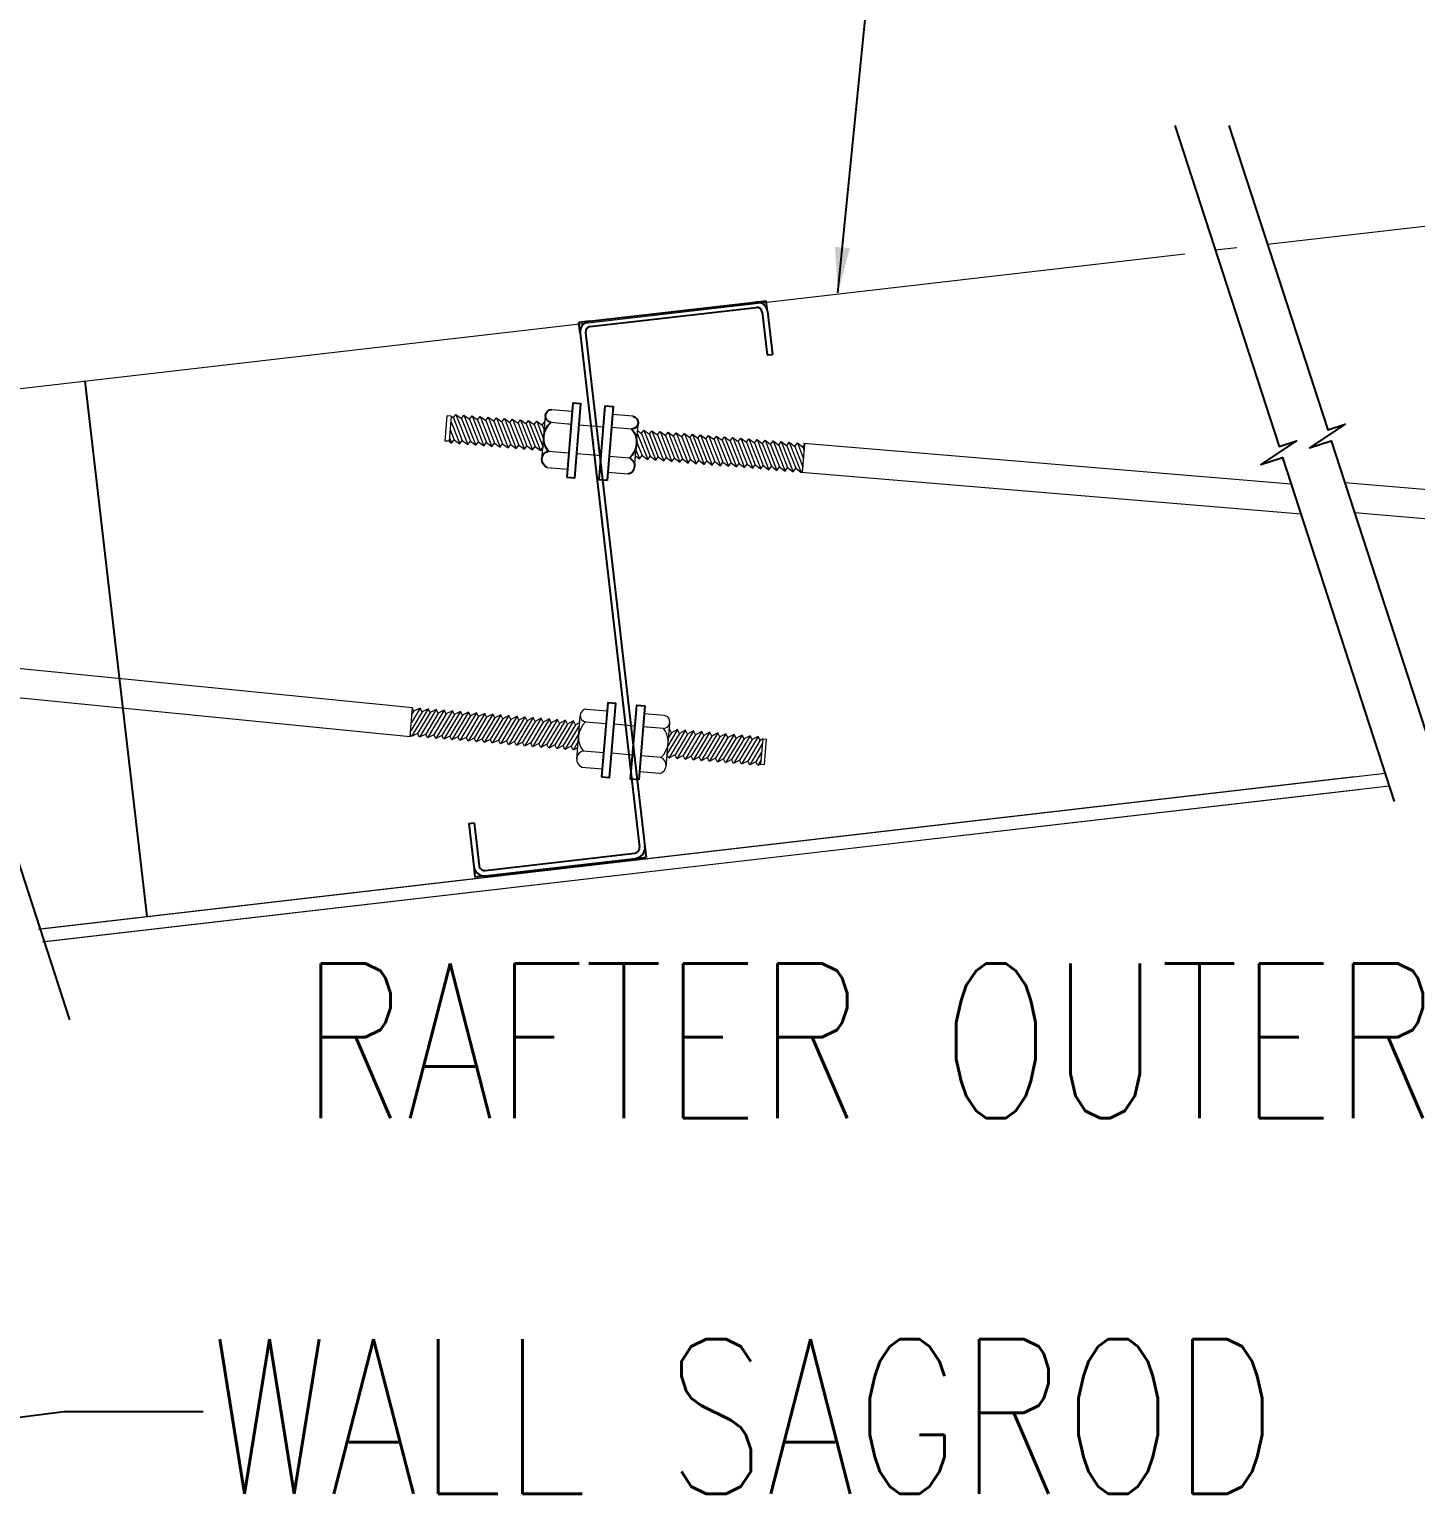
# Model space of a CAD drawing. Header units: millimetres. Extents: x 591978 to 1200763, y 19941 to 205918.
# Drawn here: x 748878 to 755723, y 135035 to 142262 of the extents above; entities that cross this region are included whole.
import ezdxf
from ezdxf.lldxf.tags import DXFTag

# ---------------------------------------------------------------- set-up
doc = ezdxf.new("R2010")
doc.units = ezdxf.units.MM
doc.header["$LTSCALE"] = 790
doc.header["$MEASUREMENT"] = 0
doc.linetypes.add('HIDDEN', pattern=[0.375, 0.25, -0.125])
for name, color, linetype in [('DIM', 2, 'Continuous'), ('STEEL', 4, 'Continuous'), ('text', 6, 'Continuous')]:
    doc.layers.add(name, color=color, linetype=linetype)
doc.layers.add('WEB', color=1, linetype='Continuous', lineweight=15)
doc.styles.add('ROMANS', font='romans.shx')
doc.styles.add('T02', font='SIMPLEX.SHX', dxfattribs={"width": 0.8})
tags = doc.linetypes.add('DASHED2', pattern=[0.375, 0.25, -0.125]).pattern_tags.tags
tags[6:7] = [DXFTag(74, 4), DXFTag(75, 0), DXFTag(340, '0'), DXFTag(46, 1.0), DXFTag(50, 0.0), DXFTag(44, 0.0), DXFTag(45, 0.0)]
tags[4:5] = [DXFTag(74, 4), DXFTag(75, 0), DXFTag(340, '0'), DXFTag(46, 1.0), DXFTag(50, 0.0), DXFTag(44, 0.0), DXFTag(45, 0.0)]
doc.dimstyles.new('DIM-150', dxfattribs={"dimscale": 150, "dimtxt": 2, "dimasz": 1.5, "dimexe": 0.5, "dimexo": 0.5, "dimgap": 0.5, "dimtad": 1, "dimdec": 0, "dimzin": 0, "dimdsep": 46, "dimtxsty": 'T02', "dimcen": 1, "dimclrd": 3, "dimclre": 3, "dimclrt": 2, "dimadec": 0, "dimazin": 0, "dimtfac": 1, "dimtdec": 0, "dimtmove": 2, "dimatfit": 3, "dimfxl": 1, "dimtolj": 1, "dimtzin": 0, "dimlwd": -1, "dimlwe": -1, "dimarcsym": 0})

# ---------------------------------------------------------------- blocks, each defined once
blk = doc.blocks.new('DWW')
at = {"layer": 'STEEL', "color": 8, "linetype": 'HIDDEN', "ltscale": 0.05}
for p, q in [((2, 127.14), (-2, 127.14)), ((-2, 123.14), (-2, 127.14)), ((58, 127.14), (62, 127.14)), ((62, 123.14), (62, 127.14)), ((-70, -68.86), (-70, -72.86)), ((0, -68.86), (0, -72.86)), ((-66, -72.86), (-70, -72.86)), ((-4, -72.86), (0, -72.86))]:
    blk.add_line(p, q, dxfattribs=at)
at = {"layer": 'STEEL', "color": 20}
for p, q in [((58, 127.14), (2, 127.14)), ((58, 125.14), (2, 125.14)), ((-2, -68.86), (-2, 123.14)), ((0, -68.86), (0, 123.14)), ((60, 107.14), (60, 123.14)), ((62, 107.14), (62, 123.14)), ((62, 107.14), (60, 107.14)), ((-70, -68.86), (-70, -52.86)), ((-68, -52.86), (-70, -52.86)), ((-68, -68.86), (-68, -52.86)), ((-4, -70.86), (-66, -70.86)), ((-4, -72.86), (-66, -72.86))]:
    blk.add_line(p, q, dxfattribs=at)
for centre, radius, start, end in [((2, 123.14), 4, 90, 180), ((2, 123.14), 2, 90, 180), ((58, 123.14), 4, 0, 90), ((58, 123.14), 2, 0, 90), ((-66, -68.86), 4, 180, 270), ((-66, -68.86), 2, 180, 270), ((-4, -68.86), 2, 270, 0), ((-4, -68.86), 4, 270, 0)]:
    blk.add_arc(centre, radius, start, end, dxfattribs=at)
blk = doc.blocks.new('PURLIN')
at = {"color": 2}
blk.add_blockref('DWW', (274100.12, 569500.08), dxfattribs=at)
blk = doc.blocks.new('ERGGRWFG')
at = {"color": 0, "lineweight": 13}
for p, q in [((-11792, 2410), (-7908, 3192)), ((-11842, 2160), (-7861, 2961)), ((-16001, 1610), (-12224, 2370)), ((-15954, 1379), (-12275, 2120))]:
    blk.add_line(p, q, dxfattribs=at)
at = {"color": 2}
for points in [[(-6293, 3076), (-6229, 3089), (-6348, 3679), (-6412, 3666)], [(-5971, 3141), (-6035, 3128), (-6154, 3718), (-6090, 3731)], [(-17375, 893), (-17439, 880), (-17558, 1470), (-17493, 1483)], [(-17760, 815), (-17696, 828), (-17815, 1418), (-17879, 1405)]]:
    blk.add_lwpolyline(points, close=True, dxfattribs=at)
at = {"layer": 'STEEL', "lineweight": 13}
for p, q in [((-5915, 3699), (-6077, 3667)), ((-5461, 3684), (-5501, 3646)), ((-5437, 3659), (-5461, 3684)), ((-5396, 3697), (-5437, 3659)), ((-5373, 3672), (-5396, 3697)), ((-5332, 3710), (-5373, 3672)), ((-5308, 3685), (-5332, 3710)), ((-5268, 3723), (-5308, 3685)), ((-5244, 3698), (-5268, 3723)), ((-5203, 3736), (-5244, 3698)), ((-5179, 3711), (-5203, 3736)), ((-5139, 3749), (-5179, 3711)), ((-5115, 3724), (-5139, 3749)), ((-5099, 3739), (-5115, 3724)), ((-5099, 3739), (-5067, 3745)), ((-5099, 3739), (-5059, 3539)), ((-5027, 3545), (-5067, 3745)), ((-6561, 3570), (-6399, 3602)), ((-6306, 3140), (-6399, 3602)), ((-5984, 3205), (-6077, 3667)), ((-5894, 3597), (-6056, 3564)), ((-6020, 3572), (-6056, 3564)), ((-5788, 3305), (-5857, 3651)), ((-5823, 3581), (-5847, 3606)), ((-5782, 3619), (-5823, 3581)), ((-5759, 3594), (-5782, 3619)), ((-5718, 3632), (-5759, 3594)), ((-5694, 3607), (-5718, 3632)), ((-5654, 3645), (-5694, 3607)), ((-5630, 3620), (-5654, 3645)), ((-5589, 3658), (-5630, 3620)), ((-5566, 3633), (-5589, 3658)), ((-5525, 3671), (-5566, 3633)), ((-5501, 3646), (-5525, 3671)), ((-6636, 3448), (-6676, 3409)), ((-6612, 3422), (-6636, 3448)), ((-6584, 3449), (-6612, 3422)), ((-6525, 3156), (-6595, 3503)), ((-6540, 3467), (-6378, 3499)), ((-6120, 3551), (-6314, 3512)), ((-5616, 3443), (-5657, 3405)), ((-5592, 3418), (-5616, 3443)), ((-5552, 3456), (-5592, 3418)), ((-5528, 3431), (-5552, 3456)), ((-5487, 3469), (-5528, 3431)), ((-5463, 3444), (-5487, 3469)), ((-5423, 3482), (-5463, 3444)), ((-5399, 3457), (-5423, 3482)), ((-5359, 3495), (-5399, 3457)), ((-5335, 3469), (-5359, 3495)), ((-5294, 3508), (-5335, 3469)), ((-5270, 3482), (-5294, 3508)), ((-5230, 3521), (-5270, 3482)), ((-5206, 3495), (-5230, 3521)), ((-5166, 3534), (-5206, 3495)), ((-5142, 3508), (-5166, 3534)), ((-5101, 3547), (-5142, 3508)), ((-5077, 3521), (-5101, 3547)), ((-5059, 3539), (-5077, 3521)), ((-5059, 3539), (-5027, 3545)), ((-7215, 3331), (-7256, 3293)), ((-7191, 3306), (-7215, 3331)), ((-7151, 3344), (-7191, 3306)), ((-7127, 3319), (-7151, 3344)), ((-7086, 3357), (-7127, 3319)), ((-7062, 3332), (-7086, 3357)), ((-7022, 3370), (-7062, 3332)), ((-6998, 3345), (-7022, 3370)), ((-6958, 3383), (-6998, 3345)), ((-6934, 3358), (-6958, 3383)), ((-6893, 3396), (-6934, 3358)), ((-6869, 3371), (-6893, 3396)), ((-6829, 3409), (-6869, 3371)), ((-6805, 3384), (-6829, 3409)), ((-6765, 3422), (-6805, 3384)), ((-6741, 3397), (-6765, 3422)), ((-6700, 3435), (-6741, 3397)), ((-6676, 3409), (-6700, 3435)), ((-6074, 3321), (-6268, 3282)), ((-5848, 3366), (-6010, 3334)), ((-5973, 3341), (-6010, 3334)), ((-5785, 3379), (-5809, 3404)), ((-5745, 3417), (-5785, 3379)), ((-5721, 3392), (-5745, 3417)), ((-5680, 3430), (-5721, 3392)), ((-5657, 3405), (-5680, 3430)), ((-7858, 3202), (-7899, 3163)), ((-7835, 3176), (-7858, 3202)), ((-7794, 3215), (-7835, 3176)), ((-7770, 3189), (-7794, 3215)), ((-7730, 3227), (-7770, 3189)), ((-7706, 3202), (-7730, 3227)), ((-7665, 3240), (-7706, 3202)), ((-7642, 3215), (-7665, 3240)), ((-7601, 3253), (-7642, 3215)), ((-7577, 3228), (-7601, 3253)), ((-7537, 3266), (-7577, 3228)), ((-7513, 3241), (-7537, 3266)), ((-7472, 3279), (-7513, 3241)), ((-7449, 3254), (-7472, 3279)), ((-7408, 3292), (-7449, 3254)), ((-7384, 3267), (-7408, 3292)), ((-7344, 3305), (-7384, 3267)), ((-7320, 3280), (-7344, 3305)), ((-7279, 3318), (-7320, 3280)), ((-7256, 3293), (-7279, 3318)), ((-6791, 3206), (-6832, 3168)), ((-6767, 3181), (-6791, 3206)), ((-6727, 3219), (-6767, 3181)), ((-6703, 3194), (-6727, 3219)), ((-6662, 3232), (-6703, 3194)), ((-6639, 3207), (-6662, 3232)), ((-6598, 3245), (-6639, 3207)), ((-6574, 3220), (-6598, 3245)), ((-6544, 3249), (-6574, 3220)), ((-6493, 3236), (-6332, 3269)), ((-5822, 3238), (-5984, 3205)), ((-7871, 2959), (-7918, 3190)), ((-7899, 3163), (-7916, 3182)), ((-7370, 3090), (-7411, 3052)), ((-7346, 3065), (-7370, 3090)), ((-7306, 3103), (-7346, 3065)), ((-7282, 3078), (-7306, 3103)), ((-7242, 3116), (-7282, 3078)), ((-7218, 3090), (-7242, 3116)), ((-7177, 3129), (-7218, 3090)), ((-7153, 3103), (-7177, 3129)), ((-7113, 3142), (-7153, 3103)), ((-7089, 3116), (-7113, 3142)), ((-7089, 3116), (-7092, 3119)), ((-7049, 3155), (-7089, 3116)), ((-7025, 3129), (-7049, 3155)), ((-6984, 3168), (-7025, 3129)), ((-6960, 3142), (-6984, 3168)), ((-6920, 3180), (-6960, 3142)), ((-6896, 3155), (-6920, 3180)), ((-6855, 3193), (-6896, 3155)), ((-6832, 3168), (-6855, 3193)), ((-6468, 3108), (-6306, 3140)), ((-7861, 2961), (-7875, 2975)), ((-7821, 2999), (-7861, 2961)), ((-7797, 2974), (-7821, 2999)), ((-7756, 3012), (-7797, 2974)), ((-7733, 2987), (-7756, 3012)), ((-7692, 3025), (-7733, 2987)), ((-7668, 3000), (-7692, 3025)), ((-7668, 3000), (-7671, 3003)), ((-7628, 3038), (-7668, 3000)), ((-7604, 3013), (-7628, 3038)), ((-7563, 3051), (-7604, 3013)), ((-7540, 3026), (-7563, 3051)), ((-7499, 3064), (-7540, 3026)), ((-7475, 3039), (-7499, 3064)), ((-7435, 3077), (-7475, 3039)), ((-7411, 3052), (-7435, 3077)), ((-16314, 1517), (-16302, 1549)), ((-16302, 1549), (-16249, 1530)), ((-16249, 1530), (-16237, 1562)), ((-16237, 1562), (-16185, 1543)), ((-16185, 1543), (-16173, 1575)), ((-16173, 1575), (-16121, 1555)), ((-16121, 1555), (-16109, 1588)), ((-16109, 1588), (-16056, 1568)), ((-16056, 1568), (-16044, 1601)), ((-16044, 1601), (-15992, 1581)), ((-15992, 1581), (-15980, 1614)), ((-15980, 1614), (-15928, 1594)), ((-15928, 1594), (-15919, 1618)), ((-17319, 1451), (-17481, 1419)), ((-16893, 1400), (-16881, 1433)), ((-16881, 1433), (-16829, 1413)), ((-16829, 1413), (-16816, 1445)), ((-16816, 1445), (-16764, 1426)), ((-16764, 1426), (-16752, 1458)), ((-16752, 1458), (-16700, 1439)), ((-16700, 1439), (-16688, 1471)), ((-16688, 1471), (-16635, 1452)), ((-16635, 1452), (-16623, 1484)), ((-16623, 1484), (-16571, 1465)), ((-16571, 1465), (-16559, 1497)), ((-16559, 1497), (-16507, 1478)), ((-16507, 1478), (-16495, 1510)), ((-16495, 1510), (-16442, 1491)), ((-16442, 1491), (-16430, 1523)), ((-16430, 1523), (-16378, 1504)), ((-16378, 1504), (-16366, 1536)), ((-16366, 1536), (-16314, 1517)), ((-18028, 1308), (-17866, 1341)), ((-17773, 879), (-17866, 1341)), ((-17388, 957), (-17481, 1419)), ((-17298, 1348), (-17460, 1316)), ((-17191, 1056), (-17261, 1403)), ((-17250, 1349), (-17215, 1335)), ((-17215, 1335), (-17202, 1368)), ((-17202, 1368), (-17150, 1348)), ((-17150, 1348), (-17138, 1381)), ((-17138, 1381), (-17086, 1361)), ((-17086, 1361), (-17074, 1394)), ((-17074, 1394), (-17022, 1374)), ((-17022, 1374), (-17009, 1407)), ((-17009, 1407), (-16957, 1387)), ((-16957, 1387), (-16945, 1420)), ((-16945, 1420), (-16893, 1400)), ((-16463, 1277), (-16451, 1309)), ((-16451, 1309), (-16399, 1289)), ((-16399, 1289), (-16387, 1322)), ((-16387, 1322), (-16335, 1302)), ((-16335, 1302), (-16322, 1335)), ((-16322, 1335), (-16270, 1315)), ((-16270, 1315), (-16258, 1348)), ((-16258, 1348), (-16206, 1328)), ((-16206, 1328), (-16194, 1361)), ((-16194, 1361), (-16142, 1341)), ((-16142, 1341), (-16129, 1374)), ((-16129, 1374), (-16077, 1354)), ((-16077, 1354), (-16065, 1387)), ((-16077, 1354), (-16076, 1358)), ((-16065, 1387), (-16013, 1367)), ((-16013, 1367), (-16001, 1400)), ((-16001, 1400), (-15948, 1380)), ((-15948, 1380), (-15936, 1413)), ((-15936, 1413), (-15884, 1393)), ((-18067, 1164), (-18055, 1196)), ((-17993, 895), (-18062, 1241)), ((-18007, 1206), (-17846, 1238)), ((-17908, 1226), (-17846, 1238)), ((-17781, 1251), (-17524, 1303)), ((-17042, 1160), (-17030, 1192)), ((-17030, 1192), (-16978, 1173)), ((-16978, 1173), (-16966, 1205)), ((-16966, 1205), (-16914, 1186)), ((-16914, 1186), (-16902, 1218)), ((-16902, 1218), (-16849, 1199)), ((-16849, 1199), (-16837, 1231)), ((-16837, 1231), (-16785, 1212)), ((-16785, 1212), (-16773, 1244)), ((-16773, 1244), (-16721, 1225)), ((-16721, 1225), (-16709, 1257)), ((-16709, 1257), (-16656, 1238)), ((-16656, 1238), (-16644, 1270)), ((-16656, 1238), (-16655, 1242)), ((-16644, 1270), (-16592, 1251)), ((-16592, 1251), (-16580, 1283)), ((-16580, 1283), (-16528, 1264)), ((-16528, 1264), (-16515, 1296)), ((-16515, 1296), (-16463, 1277)), ((-18646, 1047), (-18634, 1080)), ((-18634, 1080), (-18582, 1060)), ((-18582, 1060), (-18570, 1093)), ((-18570, 1093), (-18518, 1073)), ((-18518, 1073), (-18505, 1106)), ((-18505, 1106), (-18453, 1086)), ((-18453, 1086), (-18441, 1118)), ((-18441, 1118), (-18389, 1099)), ((-18389, 1099), (-18377, 1131)), ((-18377, 1131), (-18324, 1112)), ((-18324, 1112), (-18312, 1144)), ((-18312, 1144), (-18260, 1125)), ((-18260, 1125), (-18248, 1157)), ((-18248, 1157), (-18196, 1138)), ((-18196, 1138), (-18184, 1170)), ((-18184, 1170), (-18131, 1151)), ((-18131, 1151), (-18119, 1183)), ((-18119, 1183), (-18067, 1164)), ((-17735, 1021), (-17478, 1072)), ((-17252, 1118), (-17414, 1085)), ((-17210, 1149), (-17171, 1134)), ((-17171, 1134), (-17159, 1167)), ((-17159, 1167), (-17107, 1147)), ((-17107, 1147), (-17095, 1179)), ((-17095, 1179), (-17042, 1160)), ((-18796, 1029), (-18827, 1023)), ((-18787, 823), (-18827, 1023)), ((-18796, 1029), (-18755, 829)), ((-18796, 1029), (-18775, 1021)), ((-18775, 1021), (-18763, 1054)), ((-18763, 1054), (-18711, 1034)), ((-18711, 1034), (-18698, 1067)), ((-18698, 1067), (-18646, 1047)), ((-18217, 924), (-18204, 956)), ((-18204, 956), (-18152, 937)), ((-18152, 937), (-18140, 969)), ((-18140, 969), (-18088, 949)), ((-18088, 949), (-18076, 982)), ((-18076, 982), (-18024, 962)), ((-18024, 962), (-18011, 995)), ((-17961, 975), (-17799, 1008)), ((-17861, 995), (-17799, 1008)), ((-17226, 989), (-17388, 957)), ((-18731, 820), (-18719, 852)), ((-18719, 852), (-18667, 833)), ((-18667, 833), (-18655, 865)), ((-18655, 865), (-18603, 846)), ((-18603, 846), (-18591, 878)), ((-18591, 878), (-18538, 859)), ((-18538, 859), (-18526, 891)), ((-18526, 891), (-18474, 872)), ((-18474, 872), (-18462, 904)), ((-18462, 904), (-18410, 885)), ((-18410, 885), (-18398, 917)), ((-18398, 917), (-18345, 898)), ((-18345, 898), (-18333, 930)), ((-18333, 930), (-18281, 911)), ((-18281, 911), (-18269, 943)), ((-18269, 943), (-18217, 924)), ((-17935, 847), (-17773, 879)), ((-18755, 829), (-18787, 823)), ((-18755, 829), (-18731, 820))]:
    blk.add_line(p, q, dxfattribs=at)
at = {"layer": 'STEEL', "color": 8, "lineweight": 13}
for p, q in [((-5461, 3684), (-5528, 3431)), ((-5396, 3697), (-5463, 3444)), ((-5332, 3710), (-5399, 3457)), ((-5308, 3685), (-5359, 3495)), ((-5268, 3723), (-5335, 3469)), ((-5244, 3698), (-5294, 3508)), ((-5203, 3736), (-5270, 3482)), ((-5179, 3711), (-5230, 3521)), ((-5139, 3749), (-5206, 3495)), ((-5115, 3724), (-5166, 3534)), ((-5091, 3700), (-5142, 3508)), ((-5823, 3581), (-5835, 3538)), ((-5782, 3619), (-5821, 3472)), ((-5759, 3594), (-5809, 3404)), ((-5718, 3632), (-5785, 3379)), ((-5694, 3607), (-5745, 3417)), ((-5654, 3645), (-5721, 3392)), ((-5630, 3620), (-5680, 3430)), ((-5589, 3658), (-5657, 3405)), ((-5566, 3633), (-5616, 3443)), ((-5525, 3671), (-5592, 3418)), ((-5501, 3646), (-5552, 3456)), ((-5437, 3659), (-5487, 3469)), ((-5373, 3672), (-5423, 3482)), ((-5078, 3634), (-5101, 3547)), ((-5065, 3569), (-5077, 3521)), ((-6636, 3448), (-6703, 3194)), ((-7215, 3331), (-7282, 3078)), ((-7215, 3331), (-7282, 3078)), ((-7151, 3344), (-7218, 3090)), ((-7127, 3319), (-7177, 3129)), ((-7086, 3357), (-7153, 3103)), ((-7062, 3332), (-7113, 3142)), ((-7022, 3370), (-7089, 3116)), ((-6998, 3345), (-7049, 3155)), ((-6958, 3383), (-7025, 3129)), ((-6934, 3358), (-6984, 3168)), ((-6893, 3396), (-6960, 3142)), ((-6869, 3371), (-6920, 3180)), ((-6829, 3409), (-6896, 3155)), ((-6805, 3384), (-6855, 3193)), ((-6765, 3422), (-6832, 3168)), ((-6741, 3397), (-6791, 3206)), ((-6700, 3435), (-6767, 3181)), ((-6676, 3409), (-6727, 3219)), ((-6612, 3422), (-6662, 3232)), ((-6580, 3428), (-6639, 3207)), ((-6567, 3363), (-6598, 3245)), ((-7858, 3202), (-7893, 3069)), ((-7794, 3215), (-7861, 2961)), ((-7730, 3227), (-7797, 2974)), ((-7706, 3202), (-7756, 3012)), ((-7665, 3240), (-7733, 2987)), ((-7642, 3215), (-7692, 3025)), ((-7601, 3253), (-7668, 3000)), ((-7577, 3228), (-7628, 3038)), ((-7537, 3266), (-7604, 3013)), ((-7513, 3241), (-7563, 3051)), ((-7472, 3279), (-7540, 3026)), ((-7449, 3254), (-7499, 3064)), ((-7408, 3292), (-7475, 3039)), ((-7384, 3267), (-7435, 3077)), ((-7344, 3305), (-7411, 3052)), ((-7320, 3280), (-7370, 3090)), ((-7279, 3318), (-7346, 3065)), ((-7256, 3293), (-7306, 3103)), ((-7191, 3306), (-7242, 3116)), ((-6554, 3297), (-6574, 3220)), ((-7899, 3163), (-7907, 3135)), ((-7835, 3176), (-7880, 3004)), ((-7770, 3189), (-7821, 2999)), ((-16302, 1549), (-16142, 1341)), ((-16237, 1562), (-16077, 1354)), ((-16185, 1543), (-16065, 1387)), ((-16173, 1575), (-16013, 1367)), ((-16121, 1555), (-16001, 1400)), ((-16109, 1588), (-15948, 1380)), ((-16056, 1568), (-15936, 1413)), ((-16044, 1601), (-15884, 1393)), ((-15992, 1581), (-15883, 1440)), ((-15980, 1614), (-15896, 1505)), ((-15928, 1594), (-15909, 1571)), ((-16881, 1433), (-16721, 1225)), ((-16816, 1445), (-16656, 1238)), ((-16764, 1426), (-16644, 1270)), ((-16752, 1458), (-16592, 1251)), ((-16700, 1439), (-16580, 1283)), ((-16688, 1471), (-16528, 1264)), ((-16635, 1452), (-16515, 1296)), ((-16623, 1484), (-16463, 1277)), ((-16623, 1484), (-16463, 1277)), ((-16571, 1465), (-16451, 1309)), ((-16559, 1497), (-16399, 1289)), ((-16507, 1478), (-16387, 1322)), ((-16495, 1510), (-16335, 1302)), ((-16442, 1491), (-16322, 1335)), ((-16430, 1523), (-16270, 1315)), ((-16378, 1504), (-16258, 1348)), ((-16366, 1536), (-16206, 1328)), ((-16314, 1517), (-16194, 1361)), ((-16249, 1530), (-16129, 1374)), ((-17246, 1328), (-17107, 1147)), ((-17215, 1335), (-17095, 1179)), ((-17202, 1368), (-17042, 1160)), ((-17150, 1348), (-17030, 1192)), ((-17138, 1381), (-16978, 1173)), ((-17086, 1361), (-16966, 1205)), ((-17074, 1394), (-16914, 1186)), ((-17022, 1374), (-16902, 1218)), ((-17009, 1407), (-16849, 1199)), ((-16957, 1387), (-16837, 1231)), ((-16945, 1420), (-16785, 1212)), ((-16893, 1400), (-16773, 1244)), ((-16829, 1413), (-16709, 1257)), ((-17233, 1263), (-17159, 1167)), ((-17220, 1197), (-17171, 1134)), ((-18634, 1080), (-18474, 872)), ((-18570, 1093), (-18410, 885)), ((-18518, 1073), (-18398, 917)), ((-18505, 1106), (-18345, 898)), ((-18453, 1086), (-18333, 930)), ((-18441, 1118), (-18281, 911)), ((-18389, 1099), (-18269, 943)), ((-18377, 1131), (-18217, 924)), ((-18324, 1112), (-18204, 956)), ((-18312, 1144), (-18152, 937)), ((-18260, 1125), (-18140, 969)), ((-18248, 1157), (-18088, 949)), ((-18196, 1138), (-18076, 982)), ((-18184, 1170), (-18024, 962)), ((-18131, 1151), (-18011, 995)), ((-18119, 1183), (-18026, 1063)), ((-18067, 1164), (-18040, 1128)), ((-18788, 990), (-18667, 833)), ((-18775, 1021), (-18655, 865)), ((-18763, 1054), (-18603, 846)), ((-18711, 1034), (-18591, 878)), ((-18698, 1067), (-18538, 859)), ((-18646, 1047), (-18526, 891)), ((-18582, 1060), (-18462, 904)), ((-18775, 924), (-18719, 852)), ((-18762, 859), (-18731, 820))]:
    blk.add_line(p, q, dxfattribs=at)
at = {"layer": 'STEEL'}
for centre, radius, start, end in [((-5910, 3647), 52.6, 286.8838, 95.8766), ((-6545, 3519), 52.6, 106.8838, 275.8766), ((-5991, 3457), 170, 327.5179, 55.2425), ((-6397, 3376), 170, 147.5179, 235.2425), ((-5856, 3298), 69, 299.6009, 83.1595), ((-6459, 3176), 69, 119.6009, 263.1595), ((-17314, 1399), 52.6, 286.8838, 95.8766), ((-18013, 1258), 52.6, 106.8838, 275.8766), ((-17395, 1209), 170, 327.5179, 55.2425), ((-17864, 1115), 170, 147.5179, 235.2425), ((-17260, 1049), 69, 299.6009, 83.1595), ((-17927, 915), 69, 119.6009, 263.1595)]:
    blk.add_arc(centre, radius, start, end, dxfattribs=at)

msp = doc.modelspace()

# ---------------------------------------------------------------- linework, layer by layer
msp.add_line((749152.8, 140525.9), (749458.6, 137883.7))
at = {"color": 0, "lineweight": 13}
for p, q in [((748514.7, 139139.1), (750770.9, 138915.1)), ((748502.7, 138996), (750758.9, 138772))]:
    msp.add_line(p, q, dxfattribs=at)
at = {"color": 0}
for points in [[(754533.8, 141787.8), (755048.1, 140203.3), (755133.9, 140231.2), (754958.7, 140114.6), (755065.6, 140149.3), (755616.9, 138451.1)], [(754800.6, 141787.8), (755288.4, 140285.1), (755374.2, 140312.9), (755199, 140196.3), (755305.9, 140231), (755860.8, 138521.5)], [(747924.9, 140923.2), (748412.7, 139420.5), (748498.4, 139448.3), (748323.3, 139331.8), (748430.2, 139366.4), (749077.2, 137373.2)]]:
    msp.add_lwpolyline(points, dxfattribs=at)
at = {"color": 2}
for points in [[(751703.1, 138572.9), (751742.9, 138569.6), (751773.5, 138935.3), (751733.7, 138938.7)], [(751886.8, 138557.5), (751847, 138560.9), (751877.6, 138926.6), (751917.4, 138923.3)]]:
    msp.add_lwpolyline(points, close=True, dxfattribs=at)
at = {"layer": 'WEB', "color": 6, "linetype": 'DASHED2', "lineweight": 13}
for p, q in [((754990.8, 141201.6), (761555.2, 141961.5)), ((754839.5, 141184.1), (754733.7, 141171.9)), ((748104, 140404.5), (754582.3, 141154.4)), ((748923.6, 137821.7), (755571.4, 138591.3)), ((748931.3, 137822.6), (755420, 138573.7)), ((748944, 137758.8), (755591.8, 138528.3)), ((748951.7, 137759.7), (755440.4, 138510.8))]:
    msp.add_line(p, q, dxfattribs=at)
at = {"layer": 'WEB', "lineweight": 13}
for p, q in [((750758.9, 138772), (750770.9, 138915.1)), ((750777.4, 138896.5), (750770.4, 138910)), ((750807.6, 138912), (750777.4, 138896.5)), ((750817.2, 138893.2), (750807.6, 138912)), ((750847.5, 138908.7), (750817.2, 138893.2)), ((750857.1, 138889.8), (750847.5, 138908.7)), ((750887.4, 138905.3), (750857.1, 138889.8)), ((750897, 138886.5), (750887.4, 138905.3)), ((750927.3, 138902), (750897, 138886.5)), ((750936.9, 138883.2), (750927.3, 138902)), ((750967.2, 138898.7), (750936.9, 138883.2)), ((750976.8, 138879.8), (750967.2, 138898.7)), ((751007, 138895.3), (750976.8, 138879.8)), ((751016.7, 138876.5), (751007, 138895.3)), ((751046.9, 138892), (751016.7, 138876.5)), ((751056.6, 138873.2), (751046.9, 138892)), ((751086.8, 138888.7), (751056.6, 138873.2)), ((751096.5, 138869.8), (751086.8, 138888.7)), ((751126.7, 138885.3), (751096.5, 138869.8)), ((751136.3, 138866.5), (751126.7, 138885.3)), ((751166.6, 138882), (751136.3, 138866.5)), ((751176.2, 138863.2), (751166.6, 138882)), ((751206.5, 138878.7), (751176.2, 138863.2)), ((751216.1, 138859.8), (751206.5, 138878.7)), ((751246.4, 138875.3), (751216.1, 138859.8)), ((751256, 138856.5), (751246.4, 138875.3)), ((751286.2, 138872), (751256, 138856.5)), ((751295.9, 138853.2), (751286.2, 138872)), ((751326.1, 138868.7), (751295.9, 138853.2)), ((751335.8, 138849.8), (751326.1, 138868.7)), ((751366, 138865.3), (751335.8, 138849.8)), ((751375.7, 138846.5), (751366, 138865.3)), ((751405.9, 138862), (751375.7, 138846.5)), ((751415.5, 138843.2), (751405.9, 138862)), ((751445.8, 138858.7), (751415.5, 138843.2)), ((751455.4, 138839.8), (751445.8, 138858.7)), ((751485.7, 138855.3), (751455.4, 138839.8)), ((751495.3, 138836.5), (751485.7, 138855.3)), ((751525.6, 138852), (751495.3, 138836.5)), ((751535.2, 138833.2), (751525.6, 138852)), ((751565.5, 138848.7), (751535.2, 138833.2)), ((751575.1, 138829.8), (751565.5, 138848.7)), ((751580.7, 138659.2), (751598.6, 138873.9)), ((751630.2, 138907.3), (751730.4, 138898.9)), ((751706.5, 138612.7), (751730.4, 138898.9)), ((751890.1, 138597.3), (751914, 138883.6)), ((752014.2, 138875.2), (751914, 138883.6)), ((750765.1, 138771.5), (750759.7, 138782)), ((750795.4, 138787), (750765.1, 138771.5)), ((750805, 138768.2), (750795.4, 138787)), ((750835.3, 138783.7), (750805, 138768.2)), ((750844.9, 138764.9), (750835.3, 138783.7)), ((750875.1, 138780.4), (750844.9, 138764.9)), ((750884.8, 138761.5), (750875.1, 138780.4)), ((750915, 138777), (750884.8, 138761.5)), ((750924.7, 138758.2), (750915, 138777)), ((751595.8, 138840.4), (751575.1, 138829.8)), ((751624.9, 138843.7), (751725.1, 138835.3)), ((751869, 138823.3), (751764.8, 138832)), ((752008.9, 138811.6), (751908.7, 138820)), ((751947.4, 138816.7), (751908.7, 138820)), ((752021.9, 138622.3), (752039.8, 138837)), ((752048.1, 138790.3), (752038.5, 138809.1)), ((752078.4, 138805.8), (752048.1, 138790.3)), ((752088, 138787), (752078.4, 138805.8)), ((752118.3, 138802.5), (752088, 138787)), ((752127.9, 138783.6), (752118.3, 138802.5)), ((752158.2, 138799.1), (752127.9, 138783.6)), ((752167.8, 138780.3), (752158.2, 138799.1)), ((752198, 138795.8), (752167.8, 138780.3)), ((752207.7, 138777), (752198, 138795.8)), ((752237.9, 138792.5), (752207.7, 138777)), ((752247.6, 138773.6), (752237.9, 138792.5)), ((752277.8, 138789.1), (752247.6, 138773.6)), ((752287.5, 138770.3), (752277.8, 138789.1)), ((752317.7, 138785.8), (752287.5, 138770.3)), ((752327.3, 138767), (752317.7, 138785.8)), ((752357.6, 138782.5), (752327.3, 138767)), ((752367.2, 138763.6), (752357.6, 138782.5)), ((752397.5, 138779.1), (752367.2, 138763.6)), ((752407.1, 138760.3), (752397.5, 138779.1)), ((752437.4, 138775.8), (752407.1, 138760.3)), ((752447, 138757), (752437.4, 138775.8)), ((750884.8, 138761.5), (750883.6, 138763.9)), ((750954.9, 138773.7), (750924.7, 138758.2)), ((750964.5, 138754.9), (750954.9, 138773.7)), ((750994.8, 138770.4), (750964.5, 138754.9)), ((751004.4, 138751.5), (750994.8, 138770.4)), ((751034.7, 138767), (751004.4, 138751.5)), ((751044.3, 138748.2), (751034.7, 138767)), ((751074.6, 138763.7), (751044.3, 138748.2)), ((751084.2, 138744.9), (751074.6, 138763.7)), ((751114.5, 138760.4), (751084.2, 138744.9)), ((751124.1, 138741.5), (751114.5, 138760.4)), ((751154.3, 138757), (751124.1, 138741.5)), ((751164, 138738.2), (751154.3, 138757)), ((751194.2, 138753.7), (751164, 138738.2)), ((751203.9, 138734.9), (751194.2, 138753.7)), ((751234.1, 138750.4), (751203.9, 138734.9)), ((751243.8, 138731.5), (751234.1, 138750.4)), ((751243.8, 138731.5), (751242.6, 138733.9)), ((751274, 138747), (751243.8, 138731.5)), ((751283.6, 138728.2), (751274, 138747)), ((751313.9, 138743.7), (751283.6, 138728.2)), ((751323.5, 138724.9), (751313.9, 138743.7)), ((751353.8, 138740.4), (751323.5, 138724.9)), ((751363.4, 138721.5), (751353.8, 138740.4)), ((751393.7, 138737), (751363.4, 138721.5)), ((751403.3, 138718.2), (751393.7, 138737)), ((751433.5, 138733.7), (751403.3, 138718.2)), ((751443.2, 138714.9), (751433.5, 138733.7)), ((751473.4, 138730.4), (751443.2, 138714.9)), ((751483.1, 138711.5), (751473.4, 138730.4)), ((751513.3, 138727), (751483.1, 138711.5)), ((751523, 138708.2), (751513.3, 138727)), ((751553.2, 138723.7), (751523, 138708.2)), ((751562.8, 138704.9), (751553.2, 138723.7)), ((751585.4, 138716.4), (751562.8, 138704.9)), ((752477.3, 138772.5), (752447, 138757)), ((752486.9, 138753.6), (752477.3, 138772.5)), ((752499, 138759.8), (752486.9, 138753.6)), ((752499, 138759.8), (752488.6, 138635.8)), ((752499, 138759.8), (752518.5, 138758.2)), ((752508.2, 138634.2), (752518.5, 138758.2)), ((751612.9, 138700.7), (751713.1, 138692.3)), ((751857, 138680.3), (751752.9, 138689)), ((751935.4, 138673.7), (751896.8, 138677)), ((751996.9, 138668.6), (751896.8, 138677)), ((752035.9, 138665.3), (752026.3, 138684.2)), ((752066.1, 138680.8), (752035.9, 138665.3)), ((752075.8, 138662), (752066.1, 138680.8)), ((752106, 138677.5), (752075.8, 138662)), ((752115.7, 138658.7), (752106, 138677.5)), ((752145.9, 138674.2), (752115.7, 138658.7)), ((752155.6, 138655.3), (752145.9, 138674.2)), ((752185.8, 138670.8), (752155.6, 138655.3)), ((752195.4, 138652), (752185.8, 138670.8)), ((752225.7, 138667.5), (752195.4, 138652)), ((752235.3, 138648.7), (752225.7, 138667.5)), ((752265.6, 138664.2), (752235.3, 138648.7)), ((752275.2, 138645.3), (752265.6, 138664.2)), ((752305.5, 138660.8), (752275.2, 138645.3)), ((752315.1, 138642), (752305.5, 138660.8)), ((752345.3, 138657.5), (752315.1, 138642)), ((752355, 138638.7), (752345.3, 138657.5)), ((752385.2, 138654.2), (752355, 138638.7)), ((752394.9, 138635.3), (752385.2, 138654.2)), ((752425.1, 138650.8), (752394.9, 138635.3)), ((752434.8, 138632), (752425.1, 138650.8)), ((752465, 138647.5), (752434.8, 138632)), ((752474.6, 138628.7), (752465, 138647.5)), ((752488.6, 138635.8), (752474.6, 138628.7)), ((752488.6, 138635.8), (752508.2, 138634.2)), ((751606.3, 138621), (751706.5, 138612.7)), ((751990.3, 138588.9), (751890.1, 138597.3))]:
    msp.add_line(p, q, dxfattribs=at)
at = {"layer": 'WEB', "color": 8, "lineweight": 13}
for p, q in [((750817.2, 138893.2), (750761.2, 138800)), ((750807.6, 138912), (750764.6, 138840.5)), ((750847.5, 138908.7), (750765.1, 138771.5)), ((750777.4, 138896.5), (750768, 138880.9)), ((750857.1, 138889.8), (750795.4, 138787)), ((750887.4, 138905.3), (750805, 138768.2)), ((750897, 138886.5), (750835.3, 138783.7)), ((750927.3, 138902), (750844.9, 138764.9)), ((750936.9, 138883.2), (750875.1, 138780.4)), ((750967.2, 138898.7), (750884.8, 138761.5)), ((750976.8, 138879.8), (750915, 138777)), ((751007, 138895.3), (750924.7, 138758.2)), ((751016.7, 138876.5), (750954.9, 138773.7)), ((751046.9, 138892), (750964.5, 138754.9)), ((751056.6, 138873.2), (750994.8, 138770.4)), ((751086.8, 138888.7), (751004.4, 138751.5)), ((751096.5, 138869.8), (751034.7, 138767)), ((751126.7, 138885.3), (751044.3, 138748.2)), ((751136.3, 138866.5), (751074.6, 138763.7)), ((751166.6, 138882), (751084.2, 138744.9)), ((751176.2, 138863.2), (751114.5, 138760.4)), ((751206.5, 138878.7), (751124.1, 138741.5)), ((751206.5, 138878.7), (751124.1, 138741.5)), ((751216.1, 138859.8), (751154.3, 138757)), ((751246.4, 138875.3), (751164, 138738.2)), ((751256, 138856.5), (751194.2, 138753.7)), ((751286.2, 138872), (751203.9, 138734.9)), ((751295.9, 138853.2), (751234.1, 138750.4)), ((751326.1, 138868.7), (751243.8, 138731.5)), ((751335.8, 138849.8), (751274, 138747)), ((751366, 138865.3), (751283.6, 138728.2)), ((751375.7, 138846.5), (751313.9, 138743.7)), ((751405.9, 138862), (751323.5, 138724.9)), ((751445.8, 138858.7), (751363.4, 138721.5)), ((751485.7, 138855.3), (751403.3, 138718.2)), ((751525.6, 138852), (751443.2, 138714.9)), ((751565.5, 138848.7), (751483.1, 138711.5)), ((751415.5, 138843.2), (751353.8, 138740.4)), ((751455.4, 138839.8), (751393.7, 138737)), ((751495.3, 138836.5), (751433.5, 138733.7)), ((751535.2, 138833.2), (751473.4, 138730.4)), ((751575.1, 138829.8), (751513.3, 138727)), ((751594.7, 138827.7), (751523, 138708.2)), ((751591.3, 138787.2), (751553.2, 138723.7)), ((752088, 138787), (752026.3, 138684.2)), ((752078.4, 138805.8), (752030.6, 138726.2)), ((752048.1, 138790.3), (752034, 138766.7)), ((752118.3, 138802.5), (752035.9, 138665.3)), ((752127.9, 138783.6), (752066.1, 138680.8)), ((752158.2, 138799.1), (752075.8, 138662)), ((752167.8, 138780.3), (752106, 138677.5)), ((752198, 138795.8), (752115.7, 138658.7)), ((752207.7, 138777), (752145.9, 138674.2)), ((752237.9, 138792.5), (752155.6, 138655.3)), ((752277.8, 138789.1), (752195.4, 138652)), ((752317.7, 138785.8), (752235.3, 138648.7)), ((752357.6, 138782.5), (752275.2, 138645.3)), ((752397.5, 138779.1), (752315.1, 138642)), ((752437.4, 138775.8), (752355, 138638.7)), ((751588, 138746.7), (751562.8, 138704.9)), ((752247.6, 138773.6), (752185.8, 138670.8)), ((752287.5, 138770.3), (752225.7, 138667.5)), ((752327.3, 138767), (752265.6, 138664.2)), ((752367.2, 138763.6), (752305.5, 138660.8)), ((752407.1, 138760.3), (752345.3, 138657.5)), ((752447, 138757), (752385.2, 138654.2)), ((752477.3, 138772.5), (752394.9, 138635.3)), ((752486.9, 138753.6), (752425.1, 138650.8)), ((752496.9, 138735.5), (752434.8, 138632)), ((752493.5, 138695), (752465, 138647.5)), ((752490.1, 138654.5), (752474.6, 138628.7))]:
    msp.add_line(p, q, dxfattribs=at)
at = {"layer": 'WEB'}
for centre, radius, start, end in [((751630.6, 138875.2), 32.1, 90.72626, 259.71914), ((752008.5, 138843.7), 32.1, 270.72626, 79.71914), ((751693.3, 138766), 103.6, 131.36044, 219.08496), ((751928.5, 138746.3), 103.6, 311.36044, 39.08496), ((751622.7, 138659.8), 42.1, 103.44344, 247.00196), ((751980.5, 138629.9), 42.1, 283.44344, 67.00196)]:
    msp.add_arc(centre, radius, start, end, dxfattribs=at)

# ---------------------------------------------------------------- block references
at = {"xscale": -0.6097962605575803, "yscale": 0.6097962605575807, "zscale": 0.6097962605575807, "rotation": 6.602902103700146}
msp.add_blockref('ERGGRWFG', (748134.6, 137730.4), dxfattribs=at)
at = {"color": 2, "xscale": 13.29907782957788, "yscale": 13.29907782957788, "zscale": 13.29907782957788, "rotation": 186.6029021024202}
msp.add_blockref('PURLIN', (3501907.6, 8082602.2), dxfattribs=at)

# ---------------------------------------------------------------- texts
at = {"layer": 'text', "color": 7, "style": 'ROMANS', "width": 0.75}
for s, p in [('RAFTER OUTER FLANGE', (750220.4, 136888.7)), ('WALL SAGROD', (749769.9, 135034.5))]:
    msp.add_text(s, height=762.245, dxfattribs=at).set_placement(p)

# ---------------------------------------------------------------- leaders
at = {"layer": 'DIM', "color": 4}
for points in [[(752870, 140961.2), (753357.6, 145857.2), (753786.2, 145857.2)], [(746068.9, 135062.5), (749049.2, 135439.7), (749736.8, 135439.7)]]:
    msp.add_leader(points, dimstyle='DIM-150', dxfattribs=at)

doc.saveas('drawing.dxf')
